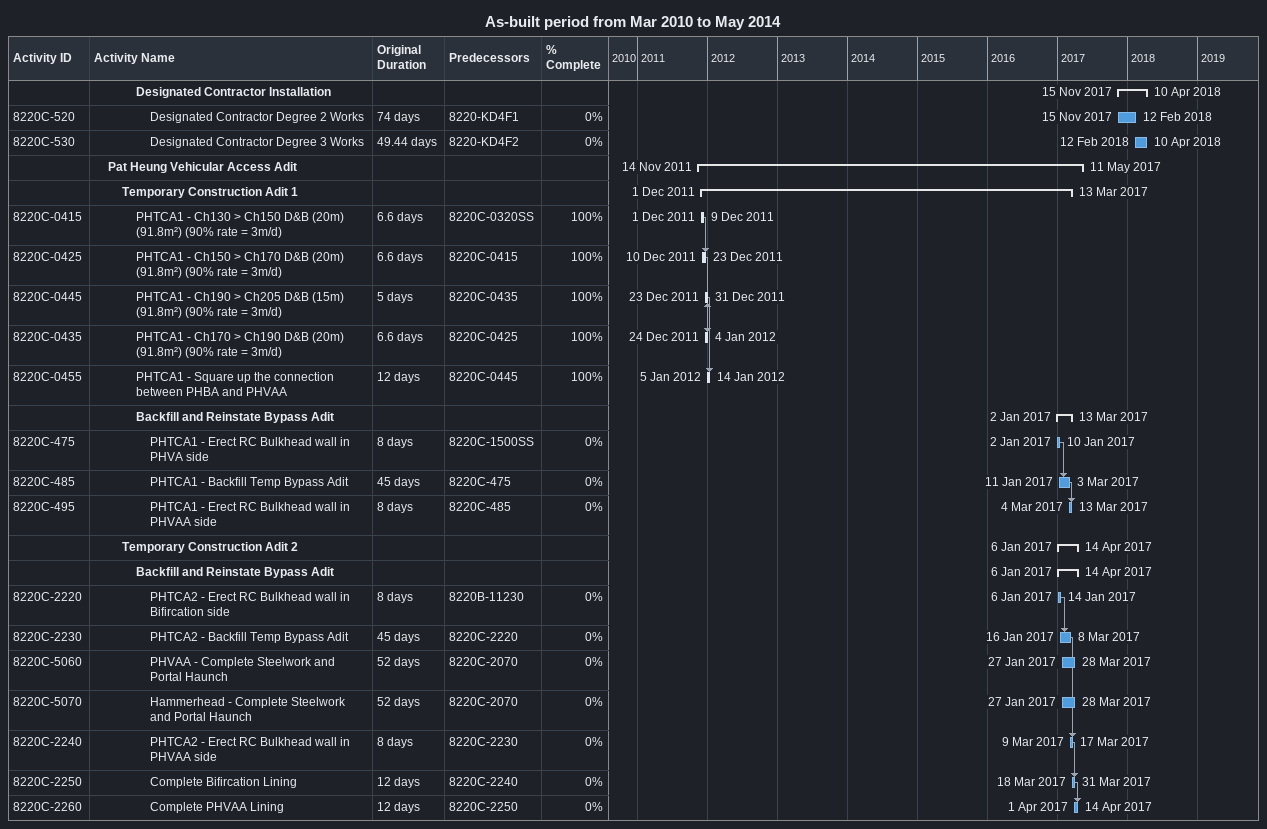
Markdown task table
As-built period from Mar 2010 to May 2014

| ID | Level | Task | Original duration | Start | Finish | Predecessors | % complete |
|---|---|---|---|---|---|---|---|
|  | 4 | **Designated Contractor Installation** |  | 2017-11-15 | 2018-04-10 |  |  |
| 8220C-520 | 5 | Designated Contractor Degree 2 Works | 74d | 2017-11-15 | 2018-02-12 | 8220-KD4F1 | 0 |
| 8220C-530 | 5 | Designated Contractor Degree 3 Works | 49.44d | 2018-02-12 | 2018-04-10 | 8220-KD4F2 | 0 |
|  | 2 | **Pat Heung Vehicular Access Adit** |  | 2011-11-14 | 2017-05-11 |  |  |
|  | 3 | **Temporary Construction Adit 1** |  | 2011-12-01 | 2017-03-13 |  |  |
| 8220C-0415 | 4 | PHTCA1 - Ch130 > Ch150 D&B (20m) (91.8m²) (90% rate = 3m/d) | 6.6d | 2011-12-01 | 2011-12-09 | 8220C-0320SS | 100 |
| 8220C-0425 | 4 | PHTCA1 - Ch150 > Ch170 D&B (20m) (91.8m²) (90% rate = 3m/d) | 6.6d | 2011-12-10 | 2011-12-23 | 8220C-0415 | 100 |
| 8220C-0445 | 4 | PHTCA1 - Ch190 > Ch205 D&B (15m) (91.8m²) (90% rate = 3m/d) | 5d | 2011-12-23 | 2011-12-31 | 8220C-0435 | 100 |
| 8220C-0435 | 4 | PHTCA1 - Ch170 > Ch190 D&B (20m) (91.8m²) (90% rate = 3m/d) | 6.6d | 2011-12-24 | 2012-01-04 | 8220C-0425 | 100 |
| 8220C-0455 | 4 | PHTCA1 - Square up the connection between PHBA and PHVAA | 12d | 2012-01-05 | 2012-01-14 | 8220C-0445 | 100 |
|  | 4 | **Backfill and Reinstate Bypass Adit** |  | 2017-01-02 | 2017-03-13 |  |  |
| 8220C-475 | 5 | PHTCA1 - Erect RC Bulkhead wall in PHVA side | 8d | 2017-01-02 | 2017-01-10 | 8220C-1500SS | 0 |
| 8220C-485 | 5 | PHTCA1 - Backfill Temp Bypass Adit | 45d | 2017-01-11 | 2017-03-03 | 8220C-475 | 0 |
| 8220C-495 | 5 | PHTCA1 - Erect RC Bulkhead wall in PHVAA side | 8d | 2017-03-04 | 2017-03-13 | 8220C-485 | 0 |
|  | 3 | **Temporary Construction Adit 2** |  | 2017-01-06 | 2017-04-14 |  |  |
|  | 4 | **Backfill and Reinstate Bypass Adit** |  | 2017-01-06 | 2017-04-14 |  |  |
| 8220C-2220 | 5 | PHTCA2 - Erect RC Bulkhead wall in Bifircation side | 8d | 2017-01-06 | 2017-01-14 | 8220B-11230 | 0 |
| 8220C-2230 | 5 | PHTCA2 - Backfill Temp Bypass Adit | 45d | 2017-01-16 | 2017-03-08 | 8220C-2220 | 0 |
| 8220C-5060 | 5 | PHVAA - Complete Steelwork and Portal Haunch | 52d | 2017-01-27 | 2017-03-28 | 8220C-2070 | 0 |
| 8220C-5070 | 5 | Hammerhead - Complete Steelwork and Portal Haunch | 52d | 2017-01-27 | 2017-03-28 | 8220C-2070 | 0 |
| 8220C-2240 | 5 | PHTCA2 - Erect RC Bulkhead wall in PHVAA side | 8d | 2017-03-09 | 2017-03-17 | 8220C-2230 | 0 |
| 8220C-2250 | 5 | Complete Bifircation Lining | 12d | 2017-03-18 | 2017-03-31 | 8220C-2240 | 0 |
| 8220C-2260 | 5 | Complete PHVAA Lining | 12d | 2017-04-01 | 2017-04-14 | 8220C-2250 | 0 |
